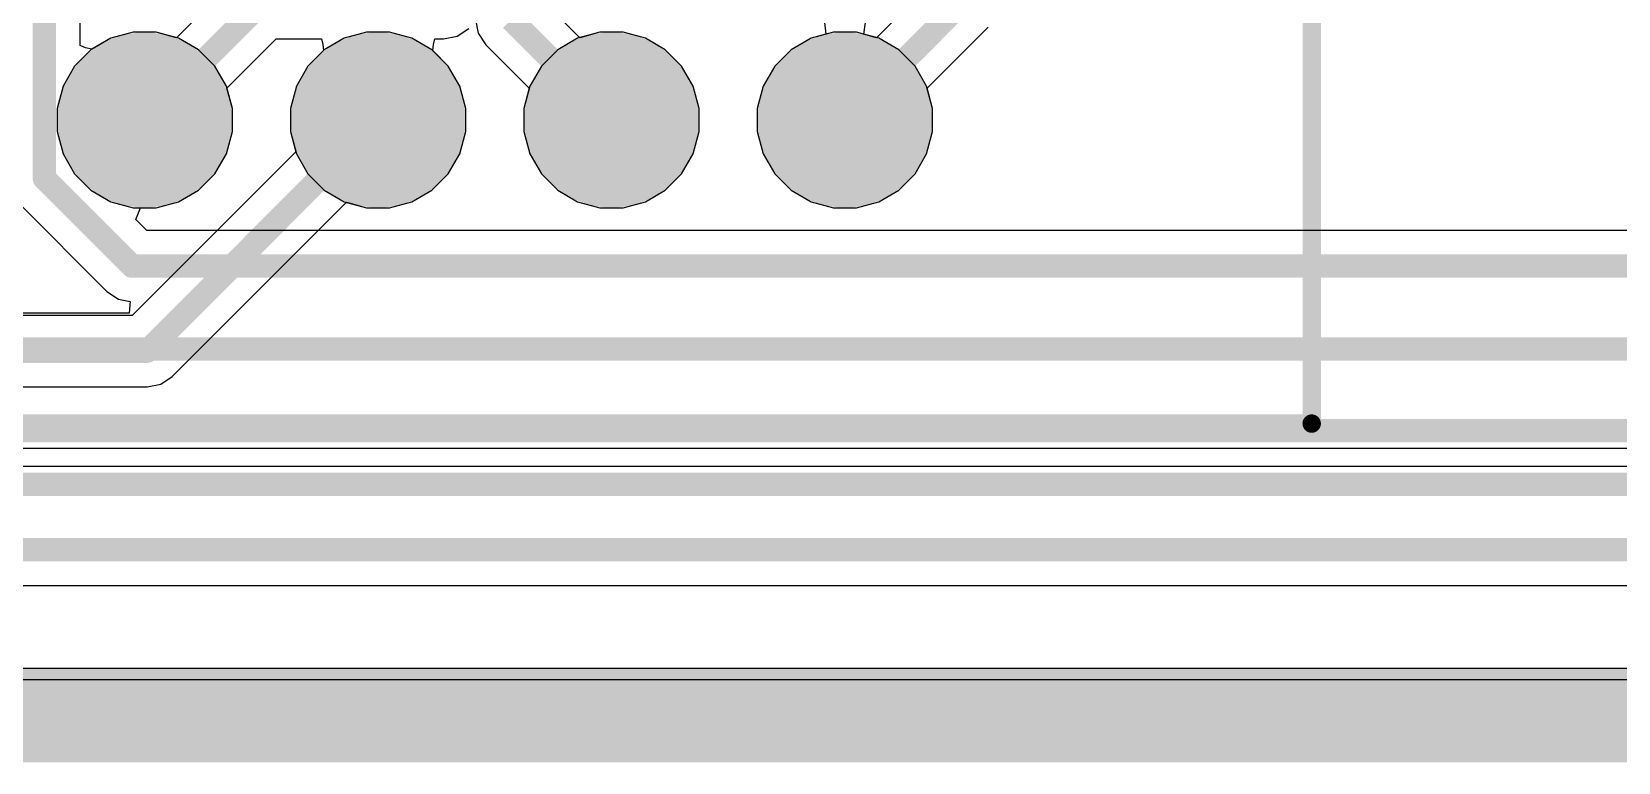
# Model space of a CAD drawing. Header units: inches. Extents: x -8.09 to -2.28, y -0.1 to 6.11.
# Drawn here: x -5.178 to -4.499, y -0.095 to 0.218 of the extents above; entities that cross this region are included whole.
import ezdxf

# ---------------------------------------------------------------- set-up
doc = ezdxf.new("R2010")
doc.units = ezdxf.units.IN
doc.header["$MEASUREMENT"] = 0
for name, color, linetype in [('BottomLayer', 5, 'Continuous'), ('BottomSolder', 6, 'Continuous'), ('InternalPlane1', 76, 'Continuous'), ('InternalPlane2', 16, 'Continuous'), ('KeepOutLayer', 6, 'Continuous'), ('MultiLayer', 9, 'Continuous'), ('PadHoleLayer', 156, 'Continuous'), ('TopLayer', 1, 'Continuous'), ('TopOverlay', 2, 'Continuous'), ('TopSolder', 216, 'Continuous')]:
    doc.layers.add(name, color=color, linetype=linetype)

# ---------------------------------------------------------------- blocks, each defined once
blk = doc.blocks.new('TECO_5103309_1_V_98')
at = {"layer": 'BottomLayer'}
h = blk.add_hatch(color=5, dxfattribs=at)
edge = h.paths.add_edge_path()
edge.add_arc((-0.1, -0.05), 0.02756, 0, 360)
h = blk.add_hatch(color=5, dxfattribs=at)
edge = h.paths.add_edge_path()
edge.add_arc((0, -0.05), 0.02756, 0, 360)
h = blk.add_hatch(color=5, dxfattribs=at)
edge = h.paths.add_edge_path()
edge.add_arc((0.1, -0.05), 0.02756, 0, 360)
h = blk.add_hatch(color=5, dxfattribs=at)
edge = h.paths.add_edge_path()
edge.add_arc((0.2, -0.05), 0.02756, 0, 360)
at = {"layer": 'BottomSolder'}
h = blk.add_hatch(color=6, dxfattribs=at)
edge = h.paths.add_edge_path()
edge.add_arc((-0.1, -0.05), 0.03156, 0, 360)
h = blk.add_hatch(color=6, dxfattribs=at)
edge = h.paths.add_edge_path()
edge.add_arc((0, -0.05), 0.03156, 0, 360)
h = blk.add_hatch(color=6, dxfattribs=at)
edge = h.paths.add_edge_path()
edge.add_arc((0.1, -0.05), 0.03156, 0, 360)
h = blk.add_hatch(color=6, dxfattribs=at)
edge = h.paths.add_edge_path()
edge.add_arc((0.2, -0.05), 0.03156, 0, 360)
at = {"layer": 'InternalPlane1'}
h = blk.add_hatch(color=76, dxfattribs=at)
edge = h.paths.add_edge_path()
edge.add_arc((-0.1, -0.05), 0.0375, 0, 360)
h = blk.add_hatch(color=76, dxfattribs=at)
edge = h.paths.add_edge_path()
edge.add_arc((0, -0.05), 0.0375, 0, 360)
h = blk.add_hatch(color=76, dxfattribs=at)
edge = h.paths.add_edge_path()
edge.add_arc((0.1, -0.05), 0.0375, 0, 360)
h = blk.add_hatch(color=76, dxfattribs=at)
edge = h.paths.add_edge_path()
edge.add_arc((0.2, -0.05), 0.0375, 0, 360)
at = {"layer": 'InternalPlane2'}
h = blk.add_hatch(color=16, dxfattribs=at)
edge = h.paths.add_edge_path()
edge.add_arc((-0.1, -0.05), 0.0375, 0, 360)
h = blk.add_hatch(color=16, dxfattribs=at)
edge = h.paths.add_edge_path()
edge.add_arc((0, -0.05), 0.0375, 0, 360)
h = blk.add_hatch(color=16, dxfattribs=at)
edge = h.paths.add_edge_path()
edge.add_arc((0.1, -0.05), 0.0375, 0, 360)
h = blk.add_hatch(color=16, dxfattribs=at)
edge = h.paths.add_edge_path()
edge.add_arc((0.2, -0.05), 0.0375, 0, 360)
at = {"layer": 'MultiLayer'}
h = blk.add_hatch(color=9, dxfattribs=at)
edge = h.paths.add_edge_path()
edge.add_arc((-0.1, -0.05), 0.02756, 0, 360)
h = blk.add_hatch(color=9, dxfattribs=at)
edge = h.paths.add_edge_path()
edge.add_arc((0, -0.05), 0.02756, 0, 360)
h = blk.add_hatch(color=9, dxfattribs=at)
edge = h.paths.add_edge_path()
edge.add_arc((0.1, -0.05), 0.02756, 0, 360)
h = blk.add_hatch(color=9, dxfattribs=at)
edge = h.paths.add_edge_path()
edge.add_arc((0.2, -0.05), 0.02756, 0, 360)
at = {"layer": 'PadHoleLayer'}
h = blk.add_hatch(color=156, dxfattribs=at)
edge = h.paths.add_edge_path()
edge.add_arc((-0.1, -0.05), 0.0175, 0, 360)
h = blk.add_hatch(color=156, dxfattribs=at)
edge = h.paths.add_edge_path()
edge.add_arc((0, -0.05), 0.0175, 0, 360)
h = blk.add_hatch(color=156, dxfattribs=at)
edge = h.paths.add_edge_path()
edge.add_arc((0.1, -0.05), 0.0175, 0, 360)
h = blk.add_hatch(color=156, dxfattribs=at)
edge = h.paths.add_edge_path()
edge.add_arc((0.2, -0.05), 0.0175, 0, 360)
at = {"layer": 'TopLayer'}
h = blk.add_hatch(color=1, dxfattribs=at)
edge = h.paths.add_edge_path()
edge.add_arc((-0.1, -0.05), 0.02756, 0, 360)
h = blk.add_hatch(color=1, dxfattribs=at)
edge = h.paths.add_edge_path()
edge.add_arc((0, -0.05), 0.02756, 0, 360)
h = blk.add_hatch(color=1, dxfattribs=at)
edge = h.paths.add_edge_path()
edge.add_arc((0.1, -0.05), 0.02756, 0, 360)
h = blk.add_hatch(color=1, dxfattribs=at)
edge = h.paths.add_edge_path()
edge.add_arc((0.2, -0.05), 0.02756, 0, 360)
at = {"layer": 'TopSolder'}
h = blk.add_hatch(color=216, dxfattribs=at)
edge = h.paths.add_edge_path()
edge.add_arc((-0.1, -0.05), 0.03156, 0, 360)
h = blk.add_hatch(color=216, dxfattribs=at)
edge = h.paths.add_edge_path()
edge.add_arc((0, -0.05), 0.03156, 0, 360)
h = blk.add_hatch(color=216, dxfattribs=at)
edge = h.paths.add_edge_path()
edge.add_arc((0.1, -0.05), 0.03156, 0, 360)
h = blk.add_hatch(color=216, dxfattribs=at)
edge = h.paths.add_edge_path()
edge.add_arc((0.2, -0.05), 0.03156, 0, 360)
at = {"layer": 'TopOverlay'}
for points in [[(0.4, -0.18, 0.00787, 0.00787, 0), (0.4, 0.18, 0.00787, 0.00787, 0)], [(-0.4, -0.18, 0.00787, 0.00787, 0), (0.4, -0.18, 0.00787, 0.00787, 0)]]:
    blk.add_lwpolyline(points, format="xyseb", dxfattribs=at)
blk.add_lwpolyline([(0.39803, -0.18, 0.00394, 0.00394, 1), (0.40197, -0.18, 0.00394, 0.00394, 1)], format="xyseb", close=True, dxfattribs=at)
blk.add_lwpolyline([(0.39803, -0.18, 0.00394, 0.00394, 1), (0.40197, -0.18, 0.00394, 0.00394, 1)], format="xyseb", close=True, dxfattribs=at)

msp = doc.modelspace()

# ---------------------------------------------------------------- linework, layer by layer
at = {"layer": 'BottomLayer'}
for p, q in [((-5.09081, 0.24081), (-5.11639, 0.21524)), ((-4.79419, 0.23744), (-4.81639, 0.21524)), ((-5.13494, 0.21756), (-5.1445, 0.215)), ((-5.12506, 0.21756), (-5.13494, 0.21756)), ((-5.11639, 0.21524), (-5.12506, 0.21756)), ((-4.99615, 0.21587), (-4.99119, 0.21919)), ((-4.93494, 0.21756), (-4.9445, 0.215)), ((-4.92506, 0.21756), (-4.93494, 0.21756)), ((-4.9155, 0.215), (-4.92506, 0.21756)), ((-4.83494, 0.21756), (-4.8445, 0.215)), ((-4.82506, 0.21756), (-4.83494, 0.21756)), ((-4.81639, 0.21524), (-4.82506, 0.21756)), ((-4.79476, 0.19361), (-4.76867, 0.21971)), ((-5.1445, 0.215), (-5.15306, 0.21005)), ((-5.09476, 0.19361), (-5.07367, 0.21471)), ((-5.07367, 0.21471), (-5.05431, 0.21471)), ((-5.05431, 0.21471), (-5.05367, 0.21232)), ((-5.05367, 0.21232), (-5.05341, 0.20971)), ((-5.00659, 0.20971), (-5.00633, 0.21232)), ((-5.00633, 0.21232), (-5.00569, 0.21471)), ((-5.00569, 0.21471), (-5.002, 0.21471)), ((-5.002, 0.21471), (-4.99615, 0.21587)), ((-4.9445, 0.215), (-4.95306, 0.21005)), ((-4.90694, 0.21005), (-4.9155, 0.215)), ((-4.8445, 0.215), (-4.85306, 0.21005)), ((-5.15306, 0.21005), (-5.16005, 0.20306)), ((-5.05341, 0.20971), (-5.06005, 0.20306)), ((-4.99995, 0.20306), (-5.00659, 0.20971)), ((-4.95306, 0.21005), (-4.96005, 0.20306)), ((-4.89995, 0.20306), (-4.90694, 0.21005)), ((-4.85306, 0.21005), (-4.86005, 0.20306)), ((-5.16005, 0.20306), (-5.165, 0.1945)), ((-5.06005, 0.20306), (-5.065, 0.1945)), ((-4.995, 0.1945), (-4.99995, 0.20306)), ((-4.96005, 0.20306), (-4.965, 0.1945)), ((-4.895, 0.1945), (-4.89995, 0.20306)), ((-4.86005, 0.20306), (-4.865, 0.1945)), ((-5.165, 0.1945), (-5.16756, 0.18494)), ((-5.09244, 0.18494), (-5.09476, 0.19361)), ((-5.065, 0.1945), (-5.06756, 0.18494)), ((-4.99244, 0.18494), (-4.995, 0.1945)), ((-4.965, 0.1945), (-4.96756, 0.18494)), ((-4.89244, 0.18494), (-4.895, 0.1945)), ((-4.865, 0.1945), (-4.86756, 0.18494)), ((-4.79244, 0.18494), (-4.79476, 0.19361)), ((-5.16756, 0.18494), (-5.16756, 0.17506)), ((-5.09244, 0.17506), (-5.09244, 0.18494)), ((-5.06756, 0.18494), (-5.06756, 0.17506)), ((-4.99244, 0.17506), (-4.99244, 0.18494)), ((-4.96756, 0.18494), (-4.96756, 0.17506)), ((-4.89244, 0.17506), (-4.89244, 0.18494)), ((-4.86756, 0.18494), (-4.86756, 0.17506)), ((-4.79244, 0.17506), (-4.79244, 0.18494)), ((-5.16756, 0.17506), (-5.165, 0.1655)), ((-5.095, 0.1655), (-5.09244, 0.17506)), ((-5.06756, 0.17506), (-5.06524, 0.16639)), ((-4.995, 0.1655), (-4.99244, 0.17506)), ((-4.96756, 0.17506), (-4.965, 0.1655)), ((-4.895, 0.1655), (-4.89244, 0.17506)), ((-4.86756, 0.17506), (-4.865, 0.1655)), ((-4.795, 0.1655), (-4.79244, 0.17506)), ((-5.165, 0.1655), (-5.16005, 0.15694)), ((-5.06524, 0.16639), (-5.13533, 0.09629)), ((-5.09995, 0.15694), (-5.095, 0.1655)), ((-4.99995, 0.15694), (-4.995, 0.1655)), ((-4.965, 0.1655), (-4.96005, 0.15694)), ((-4.89995, 0.15694), (-4.895, 0.1655)), ((-4.865, 0.1655), (-4.86005, 0.15694)), ((-4.79995, 0.15694), (-4.795, 0.1655)), ((-5.16005, 0.15694), (-5.15306, 0.14995)), ((-5.10694, 0.14995), (-5.09995, 0.15694)), ((-5.00694, 0.14995), (-4.99995, 0.15694)), ((-4.96005, 0.15694), (-4.95306, 0.14995)), ((-4.90694, 0.14995), (-4.89995, 0.15694)), ((-4.86005, 0.15694), (-4.85306, 0.14995)), ((-4.80694, 0.14995), (-4.79995, 0.15694)), ((-5.15306, 0.14995), (-5.1445, 0.145)), ((-5.1155, 0.145), (-5.10694, 0.14995)), ((-5.0155, 0.145), (-5.00694, 0.14995)), ((-4.95306, 0.14995), (-4.9445, 0.145)), ((-4.9155, 0.145), (-4.90694, 0.14995)), ((-4.85306, 0.14995), (-4.8445, 0.145)), ((-4.8155, 0.145), (-4.80694, 0.14995)), ((-5.1445, 0.145), (-5.13494, 0.14244)), ((-5.12506, 0.14244), (-5.1155, 0.145)), ((-5.11819, 0.07019), (-5.04361, 0.14476)), ((-5.04361, 0.14476), (-5.03494, 0.14244)), ((-5.02506, 0.14244), (-5.0155, 0.145)), ((-4.9445, 0.145), (-4.93494, 0.14244)), ((-4.92506, 0.14244), (-4.9155, 0.145)), ((-4.8445, 0.145), (-4.83494, 0.14244)), ((-4.82506, 0.14244), (-4.8155, 0.145)), ((-5.13494, 0.14244), (-5.12506, 0.14244)), ((-5.03494, 0.14244), (-5.02506, 0.14244)), ((-4.93494, 0.14244), (-4.92506, 0.14244)), ((-4.83494, 0.14244), (-4.82506, 0.14244)), ((-5.13533, 0.09629), (-7.66267, 0.09629)), ((-5.12315, 0.06687), (-5.11819, 0.07019)), ((-7.669, 0.06571), (-5.129, 0.06571)), ((-5.129, 0.06571), (-5.12315, 0.06687)), ((-4.38733, 0.03929), (-7.52242, 0.03929)), ((-7.42366, -0.01929), (-3.126, -0.01929)), ((-2.3746, -0.05971), (-7.46864, -0.05971))]:
    msp.add_line(p, q, dxfattribs=at)
for points in [[(-4.83, 0.18, 0.01, 0.01, 0), (-4.775, 0.235, 0.01, 0.01, 0)], [(-5.13, 0.18, 0.01, 0.01, 0), (-5.08, 0.23, 0.01, 0.01, 0)], [(-5.129, 0.081, 0.01, 0.01, 0), (-5.03, 0.18, 0.01, 0.01, 0)], [(-7.669, 0.081, 0.01, 0.01, 0), (-5.129, 0.081, 0.01, 0.01, 0)], [(-7.554, 0.024, 0.01, 0.01, 0), (-4.381, 0.024, 0.01, 0.01, 0)], [(-7.43, -0.004, 0.01, 0.01, 0), (-3.126, -0.004, 0.01, 0.01, 0)]]:
    msp.add_lwpolyline(points, format="xyseb", dxfattribs=at)
for points in [[(-5.1325, 0.18, 0.005, 0.005, 1), (-5.1275, 0.18, 0.005, 0.005, 1)], [(-5.0325, 0.18, 0.005, 0.005, 1), (-5.0275, 0.18, 0.005, 0.005, 1)], [(-4.8325, 0.18, 0.005, 0.005, 1), (-4.8275, 0.18, 0.005, 0.005, 1)], [(-5.1315, 0.081, 0.005, 0.005, 1), (-5.1265, 0.081, 0.005, 0.005, 1)], [(-5.1315, 0.081, 0.005, 0.005, 1), (-5.1265, 0.081, 0.005, 0.005, 1)]]:
    msp.add_lwpolyline(points, format="xyseb", close=True, dxfattribs=at)
at = {"layer": 'InternalPlane1'}
msp.add_line((-2.3251, -0.0549), (-8.0449, -0.0549), dxfattribs=at)
msp.add_lwpolyline([(-8.065, -0.075, 0.04, 0.04, 0), (-2.305, -0.075, 0.04, 0.04, 0)], format="xyseb", dxfattribs=at)
at = {"layer": 'InternalPlane2'}
msp.add_line((-2.3251, -0.0549), (-8.0449, -0.0549), dxfattribs=at)
msp.add_lwpolyline([(-8.065, -0.075, 0.04, 0.04, 0), (-2.305, -0.075, 0.04, 0.04, 0)], format="xyseb", dxfattribs=at)
at = {"layer": 'KeepOutLayer'}
msp.add_lwpolyline([(-8.065, -0.075, 0.01, 0.01, 0), (-2.58, -0.075, 0.01, 0.01, 0)], format="xyseb", dxfattribs=at)
at = {"layer": 'TopLayer'}
for p, q in [((-5.15771, 0.21194), (-5.15771, 0.24806)), ((-4.94361, 0.21524), (-4.95771, 0.22933)), ((-5.13494, 0.21756), (-5.1445, 0.215)), ((-5.12506, 0.21756), (-5.13494, 0.21756)), ((-5.1155, 0.215), (-5.12506, 0.21756)), ((-5.03494, 0.21756), (-5.0445, 0.215)), ((-5.02506, 0.21756), (-5.03494, 0.21756)), ((-5.0155, 0.215), (-5.02506, 0.21756)), ((-4.98829, 0.223), (-4.98713, 0.21715)), ((-4.93494, 0.21756), (-4.94361, 0.21524)), ((-4.92506, 0.21756), (-4.93494, 0.21756)), ((-4.9155, 0.215), (-4.92506, 0.21756)), ((-4.83879, 0.22171), (-4.83813, 0.21671)), ((-4.82187, 0.21671), (-4.82121, 0.22171)), ((-5.15532, 0.21096), (-5.15771, 0.21194)), ((-5.15271, 0.21026), (-5.15532, 0.21096)), ((-5.1445, 0.215), (-5.15271, 0.21026)), ((-5.10694, 0.21005), (-5.1155, 0.215)), ((-5.0445, 0.215), (-5.05306, 0.21005)), ((-5.00694, 0.21005), (-5.0155, 0.215)), ((-4.98713, 0.21715), (-4.98381, 0.21219)), ((-4.98381, 0.21219), (-4.96524, 0.19361)), ((-4.90694, 0.21005), (-4.9155, 0.215)), ((-4.8445, 0.215), (-4.85306, 0.21005)), ((-4.83813, 0.21671), (-4.8445, 0.215)), ((-4.8155, 0.215), (-4.82187, 0.21671)), ((-4.80694, 0.21005), (-4.8155, 0.215)), ((-5.09995, 0.20306), (-5.10694, 0.21005)), ((-5.05306, 0.21005), (-5.06005, 0.20306)), ((-4.99995, 0.20306), (-5.00694, 0.21005)), ((-4.89995, 0.20306), (-4.90694, 0.21005)), ((-4.85306, 0.21005), (-4.86005, 0.20306)), ((-4.79995, 0.20306), (-4.80694, 0.21005)), ((-5.095, 0.1945), (-5.09995, 0.20306)), ((-5.06005, 0.20306), (-5.065, 0.1945)), ((-4.995, 0.1945), (-4.99995, 0.20306)), ((-4.895, 0.1945), (-4.89995, 0.20306)), ((-4.86005, 0.20306), (-4.865, 0.1945)), ((-4.795, 0.1945), (-4.79995, 0.20306)), ((-5.09244, 0.18494), (-5.095, 0.1945)), ((-5.065, 0.1945), (-5.06756, 0.18494)), ((-4.99244, 0.18494), (-4.995, 0.1945)), ((-4.96524, 0.19361), (-4.96756, 0.18494)), ((-4.89244, 0.18494), (-4.895, 0.1945)), ((-4.865, 0.1945), (-4.86756, 0.18494)), ((-4.79244, 0.18494), (-4.795, 0.1945)), ((-5.09244, 0.17506), (-5.09244, 0.18494)), ((-5.06756, 0.18494), (-5.06756, 0.17506)), ((-4.99244, 0.17506), (-4.99244, 0.18494)), ((-4.96756, 0.18494), (-4.96756, 0.17506)), ((-4.89244, 0.17506), (-4.89244, 0.18494)), ((-4.86756, 0.18494), (-4.86756, 0.17506)), ((-4.79244, 0.17506), (-4.79244, 0.18494)), ((-5.095, 0.1655), (-5.09244, 0.17506)), ((-5.06756, 0.17506), (-5.065, 0.1655)), ((-4.995, 0.1655), (-4.99244, 0.17506)), ((-4.96756, 0.17506), (-4.965, 0.1655)), ((-4.895, 0.1655), (-4.89244, 0.17506)), ((-4.86756, 0.17506), (-4.865, 0.1655)), ((-4.795, 0.1655), (-4.79244, 0.17506)), ((-5.09995, 0.15694), (-5.095, 0.1655)), ((-5.065, 0.1655), (-5.06005, 0.15694)), ((-4.99995, 0.15694), (-4.995, 0.1655)), ((-4.965, 0.1655), (-4.96005, 0.15694)), ((-4.89995, 0.15694), (-4.895, 0.1655)), ((-4.865, 0.1655), (-4.86005, 0.15694)), ((-4.79995, 0.15694), (-4.795, 0.1655)), ((-5.10694, 0.14995), (-5.09995, 0.15694)), ((-5.06005, 0.15694), (-5.05306, 0.14995)), ((-5.00694, 0.14995), (-4.99995, 0.15694)), ((-4.96005, 0.15694), (-4.95306, 0.14995)), ((-4.90694, 0.14995), (-4.89995, 0.15694)), ((-4.86005, 0.15694), (-4.85306, 0.14995)), ((-4.80694, 0.14995), (-4.79995, 0.15694)), ((-5.1155, 0.145), (-5.10694, 0.14995)), ((-5.05306, 0.14995), (-5.0445, 0.145)), ((-5.0155, 0.145), (-5.00694, 0.14995)), ((-4.95306, 0.14995), (-4.9445, 0.145)), ((-4.9155, 0.145), (-4.90694, 0.14995)), ((-4.85306, 0.14995), (-4.8445, 0.145)), ((-4.8155, 0.145), (-4.80694, 0.14995)), ((-5.18381, 0.14419), (-5.14625, 0.10663)), ((-5.12506, 0.14244), (-5.1155, 0.145)), ((-5.0445, 0.145), (-5.03494, 0.14244)), ((-5.02506, 0.14244), (-5.0155, 0.145)), ((-4.9445, 0.145), (-4.93494, 0.14244)), ((-4.92506, 0.14244), (-4.9155, 0.145)), ((-4.8445, 0.145), (-4.83494, 0.14244)), ((-4.82506, 0.14244), (-4.8155, 0.145)), ((-5.13381, 0.13744), (-5.13174, 0.14244)), ((-5.12911, 0.13273), (-5.13381, 0.13744)), ((-5.13174, 0.14244), (-5.12506, 0.14244)), ((-5.03494, 0.14244), (-5.02506, 0.14244)), ((-4.93494, 0.14244), (-4.92506, 0.14244)), ((-4.83494, 0.14244), (-4.82506, 0.14244)), ((-4.46589, 0.13273), (-5.12911, 0.13273)), ((-5.14625, 0.10663), (-5.14129, 0.10331)), ((-5.14129, 0.10331), (-5.13618, 0.10229)), ((-5.13618, 0.10229), (-5.13668, 0.09729)), ((-5.13668, 0.09729), (-5.23467, 0.09729)), ((-6.025, 0.03171), (-4.028, 0.03171)), ((-2.3746, -0.05971), (-7.46864, -0.05971))]:
    msp.add_line(p, q, dxfattribs=at)
for points in [[(-5.173, 0.155, 0.01, 0.01, 0), (-5.173, 0.41199, 0.01, 0.01, 0)], [(-4.973, 0.223, 0.01, 0.01, 0), (-4.93, 0.18, 0.01, 0.01, 0)], [(-5.173, 0.155, 0.01, 0.01, 0), (-5.13544, 0.11744, 0.01, 0.01, 0)], [(-5.13544, 0.11744, 0.01, 0.01, 0), (-4.45956, 0.11744, 0.01, 0.01, 0)], [(-5.241, 0.082, 0.01, 0.01, 0), (-4.093, 0.082, 0.01, 0.01, 0)], [(-6.025, 0.047, 0.01, 0.01, 0), (-4.028, 0.047, 0.01, 0.01, 0)]]:
    msp.add_lwpolyline(points, format="xyseb", dxfattribs=at)
for points in [[(-4.9325, 0.18, 0.005, 0.005, 1), (-4.9275, 0.18, 0.005, 0.005, 1)], [(-5.1755, 0.155, 0.005, 0.005, 1), (-5.1705, 0.155, 0.005, 0.005, 1)], [(-5.1755, 0.155, 0.005, 0.005, 1), (-5.1705, 0.155, 0.005, 0.005, 1)], [(-5.13794, 0.11744, 0.005, 0.005, 1), (-5.13294, 0.11744, 0.005, 0.005, 1)], [(-5.13794, 0.11744, 0.005, 0.005, 1), (-5.13294, 0.11744, 0.005, 0.005, 1)]]:
    msp.add_lwpolyline(points, format="xyseb", close=True, dxfattribs=at)

# ---------------------------------------------------------------- block references
msp.add_blockref('TECO_5103309_1_V_98', (-5.03, 0.23))

doc.saveas('drawing.dxf')
